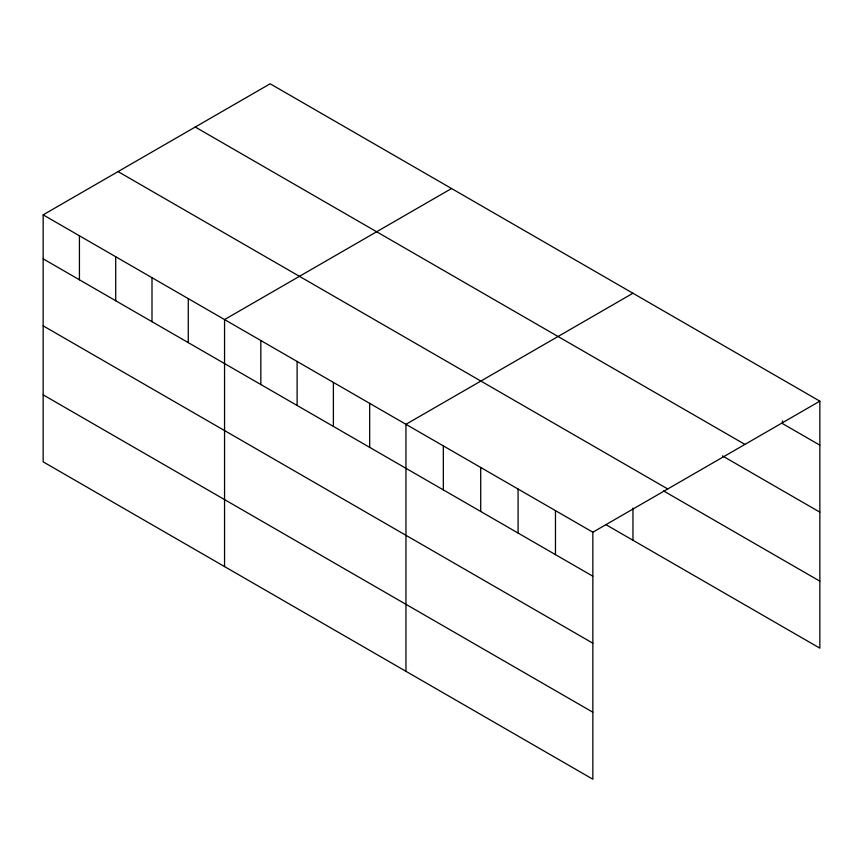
<?xml version="1.0" encoding="UTF-8"?>
<svg xmlns="http://www.w3.org/2000/svg" width="863" height="863" viewBox="0 0 863 863"><rect width="100%" height="100%" fill="white"/><g stroke="black" fill="none" stroke-linecap="round" stroke-linejoin="round"><path stroke-width="1.29" d="M43.15 214.844L592.849 532.212L592.849 779.213L43.15 461.845L43.15 214.844L270.151 83.787L819.85 401.155L819.85 648.156L605.74 524.542M451.554 188.522L224.553 319.569L224.553 566.581M632.957 293.247L405.955 424.305L405.955 671.306M592.849 532.212L819.85 401.155M819.85 445.157L782.471 423.582L782.471 420.907M195.243 127.034L744.942 444.402M722.439 455.901L819.85 512.147M118.058 171.597L667.757 488.965M663.539 490.918L819.85 581.166M43.15 258.846L592.849 576.214M43.15 325.836L592.849 643.205M43.15 394.855L592.849 712.223M632.957 508.102L632.957 540.249M555.47 510.626L555.47 554.629M518.091 489.051L518.091 533.054M480.713 467.466L480.713 511.468M443.334 445.891L443.334 489.893M369.677 403.355L369.677 447.368M333.388 382.417L333.388 426.419M297.109 361.468L297.109 405.47M260.831 340.518L260.831 384.52M188.274 298.63L188.274 342.633M151.996 277.681L151.996 321.683M115.707 256.732L115.707 300.745M79.428 235.793L79.428 279.795"/></g></svg>
